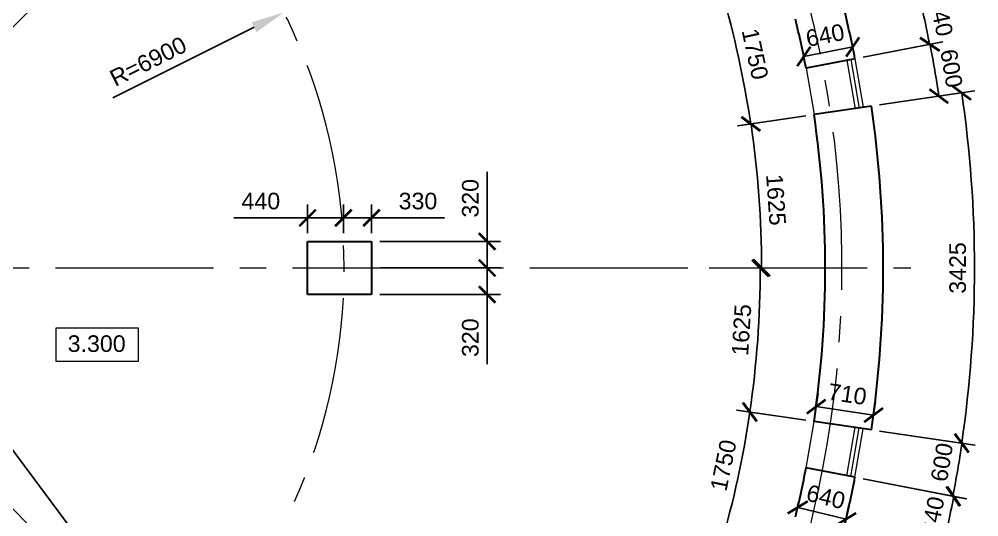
# Model space of a CAD drawing. Header units: millimetres. Extents: x -273 to 3634, y 3015 to 4572.
# Drawn here: x 3428.3 to 3543.9, y 3917.7 to 3977.7 of the extents above; entities that cross this region are included whole.
import ezdxf

# ---------------------------------------------------------------- set-up
doc = ezdxf.new("R2010")
doc.units = ezdxf.units.MM
doc.linetypes.add('CENTER2', pattern=[28.575, 19.05, -3.175, 3.175, -3.175])
doc.layers.add('@', color=250, linetype='Continuous', lineweight=60)
doc.styles.get("Standard").update_dxf_attribs({"font": 'arial.ttf', "height": 2})
doc.dimstyles.new('ISO-25', dxfattribs={"dimtxt": 2, "dimasz": 2, "dimexe": 1.6, "dimexo": 1, "dimgap": 1, "dimtad": 1, "dimdsep": 46, "dimtxsty": 'Standard', "dimblk": 'ARCHTICK', "dimcen": 2, "dimadec": 0, "dimazin": 0, "dimtfac": 1, "dimtmove": 0, "dimatfit": 3, "dimfxl": 1, "dimarcsym": 0})

# ---------------------------------------------------------------- blocks, each defined once
blk = doc.blocks.new('*D767')
at = {"layer": '@', "color": 0, "lineweight": -2, "transparency": 16777216}
blk.add_line((3399.43, 3947.68), (3416.87, 3947.68), dxfattribs=at)
blk.add_arc((3398.43, 3947.68), 16.84, 325.2223, 349.7777, dxfattribs=at)
at = {"layer": '@', "color": 0, "lineweight": 15, "transparency": 16777216}
for points in [[(3414.5, 3944.73), (3415.5, 3944.64), (3415.27, 3947.68)], [(3412.64, 3937.75), (3411.87, 3938.39), (3410.33, 3935.77)]]:
    blk.add_solid(points, dxfattribs=at)
at = {"layer": 'Defpoints', "color": 0, "lineweight": 15, "transparency": 16777216}
for p in [(2927.44, 3947.68), (3374.41, 3947.68), (3398.43, 3947.68), (3413.01, 3939.26), (3497.76, 3848.35)]:
    blk.add_point(p, dxfattribs=at)
at = {"layer": '@', "color": 0, "lineweight": 15, "transparency": 16777216, "insert": (3412.44, 3942.86), "char_height": 2, "attachment_point": 5, "rotation": 71.0262}
blk.add_mtext('45°', dxfattribs=at)
blk = doc.blocks.new('_ArchTick')
at = {"color": 0, "linetype": 'ByBlock', "lineweight": 15, "const_width": 0.15}
blk.add_lwpolyline([(-0.5, -0.5), (0.5, 0.5)], dxfattribs=at)
blk = doc.blocks.new('*D874')
at = {"layer": '@', "color": 0, "lineweight": -2, "transparency": 16777216}
for p, q in [((3311.01, 4081.1), (3305.72, 4088.15)), ((3309.41, 4079.9), (3312.29, 4082.06)), ((3503.87, 3823.69), (3311.01, 4081.1)), ((3502.28, 3822.5), (3505.15, 3824.65))]:
    blk.add_line(p, q, dxfattribs=at)
at = {"layer": 'Defpoints', "color": 0, "lineweight": 15, "transparency": 16777216}
for p in [(3308.61, 4079.3), (3503.87, 3823.69), (3501.48, 3821.9)]:
    blk.add_point(p, dxfattribs=at)
at = {"layer": '@', "color": 0, "lineweight": -2, "transparency": 16777216, "xscale": 2, "yscale": 2, "zscale": 2}
for p, rotation in [((3311.01, 4081.1), 126.8437671405722), ((3503.87, 3823.69), 306.8437671405722)]:
    blk.add_blockref('_ArchTick', p, dxfattribs=dict(at, rotation=rotation))
at = {"layer": '@', "color": 0, "lineweight": 15, "transparency": 16777216, "insert": (3309.26, 4086.79), "char_height": 2, "attachment_point": 5, "rotation": 306.8438}
blk.add_mtext('380', dxfattribs=at)
blk = doc.blocks.new('*D877')
at = {"layer": '@', "color": 0, "lineweight": -2, "transparency": 16777216}
blk.add_arc((3398.43, 3947.68), 19.98, 278.6121, 306.3879, dxfattribs=at)
at = {"layer": '@', "color": 0, "lineweight": 15, "transparency": 16777216}
for points in [[(3409.95, 3931.97), (3410.61, 3931.21), (3412.56, 3933.55)], [(3401.46, 3927.43), (3401.38, 3928.42), (3398.43, 3927.7)]]:
    blk.add_solid(points, dxfattribs=at)
at = {"layer": 'Defpoints', "color": 0, "lineweight": 15, "transparency": 16777216}
for p in [(3398.43, 4081.72), (3398.43, 3947.68), (3403.6, 3928.38), (3497.76, 3848.35), (3398.43, 3807.2)]:
    blk.add_point(p, dxfattribs=at)
at = {"layer": '@', "color": 0, "lineweight": 15, "transparency": 16777216, "insert": (3405.89, 3931.34), "char_height": 2, "attachment_point": 5, "rotation": 24.5413}
blk.add_mtext('45°', dxfattribs=at)
blk = doc.blocks.new('*D878')
at = {"layer": '@', "color": 0, "lineweight": -2, "transparency": 16777216}
blk.add_line((3523.08, 3929.32), (3514.74, 3930.55), dxfattribs=at)
blk.add_arc((3398.43, 3947.68), 119.17, 351.6224, 360, dxfattribs=at)
at = {"layer": 'Defpoints', "color": 0, "lineweight": 15, "transparency": 16777216}
for p in [(3511.43, 3947.68), (3535.74, 3947.68), (3517.03, 3936.08), (3524.07, 3929.17), (3530.99, 3928.15)]:
    blk.add_point(p, dxfattribs=at)
at = {"layer": '@', "color": 0, "lineweight": -2, "transparency": 16777216, "xscale": 2, "yscale": 2, "zscale": 2}
for p, rotation in [((3517.6, 3947.68), 89.99999999999888), ((3516.32, 3930.31), 261.6223903962742)]:
    blk.add_blockref('_ArchTick', p, dxfattribs=dict(at, rotation=rotation))
at = {"layer": '@', "color": 0, "lineweight": 15, "transparency": 16777216, "insert": (3515.34, 3940.22), "char_height": 2, "attachment_point": 5, "rotation": 86.3488}
blk.add_mtext('1625', dxfattribs=at)
blk = doc.blocks.new('*D879')
at = {"layer": '@', "color": 0, "lineweight": -2, "transparency": 16777216}
for p, q in [((3531.98, 3967.34), (3543.46, 3969.03)), ((3531.98, 3928.01), (3543.46, 3926.32))]:
    blk.add_line(p, q, dxfattribs=at)
blk.add_arc((3398.43, 3947.68), 144.99, 351.6224, 8.3776, dxfattribs=at)
at = {"layer": 'Defpoints', "color": 0, "lineweight": 15, "transparency": 16777216}
for p in [(3530.99, 3967.2), (3524.07, 3966.18), (3543.25, 3940.61), (3524.07, 3929.17), (3530.99, 3928.15)]:
    blk.add_point(p, dxfattribs=at)
at = {"layer": '@', "color": 0, "lineweight": -2, "transparency": 16777216, "xscale": 2, "yscale": 2, "zscale": 2}
for p, rotation in [((3541.87, 3968.8), 98.37760960372682), ((3541.87, 3926.55), 261.6223903962695)]:
    blk.add_blockref('_ArchTick', p, dxfattribs=dict(at, rotation=rotation))
at = {"layer": '@', "color": 0, "lineweight": 15, "transparency": 16777216, "insert": (3541.4, 3947.68), "char_height": 2, "attachment_point": 5, "rotation": 90}
blk.add_mtext('3425', dxfattribs=at)
blk = doc.blocks.new('*D880')
at = {"layer": '@', "color": 0, "lineweight": -2, "transparency": 16777216}
for p, q in [((3524.22, 3930.16), (3524.57, 3932.54)), ((3531.25, 3929.94), (3524.34, 3930.96)), ((3531.13, 3929.14), (3531.48, 3931.53))]:
    blk.add_line(p, q, dxfattribs=at)
at = {"layer": 'Defpoints', "color": 0, "lineweight": 15, "transparency": 16777216}
for p in [(3524.34, 3930.96), (3524.07, 3929.17), (3530.99, 3928.15)]:
    blk.add_point(p, dxfattribs=at)
at = {"layer": '@', "color": 0, "lineweight": -2, "transparency": 16777216, "xscale": 2, "yscale": 2, "zscale": 2}
for p, rotation in [((3524.34, 3930.96), 171.6223903962621), ((3531.25, 3929.94), 351.6223903962621)]:
    blk.add_blockref('_ArchTick', p, dxfattribs=dict(at, rotation=rotation))
at = {"layer": '@', "color": 0, "lineweight": 15, "transparency": 16777216, "insert": (3528.09, 3932.45), "char_height": 2, "attachment_point": 5, "rotation": 351.6224}
blk.add_mtext('710', dxfattribs=at)
blk = doc.blocks.new('*D719')
at = {"layer": '@', "color": 0, "lineweight": -2, "transparency": 16777216}
blk.add_line((3496.69, 3868.8), (3486.32, 3877.12), dxfattribs=at)
blk.add_arc((3398.43, 3947.68), 114.31, 315, 321.2448, dxfattribs=at)
at = {"layer": 'Defpoints', "color": 0, "lineweight": 15, "transparency": 16777216}
for p in [(3398.43, 3947.68), (3482.14, 3869.84), (3497.47, 3868.17), (3502.15, 3864.42), (3514.95, 3831.15)]:
    blk.add_point(p, dxfattribs=at)
at = {"layer": '@', "color": 0, "lineweight": -2, "transparency": 16777216, "xscale": 2, "yscale": 2, "zscale": 2}
for p, rotation in [((3487.57, 3876.12), 51.24475999004351), ((3479.26, 3866.85), 225)]:
    blk.add_blockref('_ArchTick', p, dxfattribs=dict(at, rotation=rotation))
at = {"layer": '@', "color": 0, "lineweight": 15, "transparency": 16777216, "insert": (3482.5, 3873.24), "char_height": 2, "attachment_point": 5, "rotation": 48.4805}
blk.add_mtext('1625', dxfattribs=at)
blk = doc.blocks.new('*D720')
at = {"layer": '@', "color": 0, "lineweight": -2, "transparency": 16777216}
blk.add_line((3477.3, 3849.42), (3468.98, 3859.79), dxfattribs=at)
blk.add_arc((3398.43, 3947.68), 114.3, 308.7552, 315, dxfattribs=at)
at = {"layer": 'Defpoints', "color": 0, "lineweight": 15, "transparency": 16777216}
for p in [(3398.43, 3947.68), (3473.17, 3861.2), (3477.93, 3848.64), (3481.69, 3843.96), (3514.95, 3831.15)]:
    blk.add_point(p, dxfattribs=at)
at = {"layer": '@', "color": 0, "lineweight": -2, "transparency": 16777216, "xscale": 2, "yscale": 2, "zscale": 2}
for p, rotation in [((3479.25, 3866.85), 44.99999999999984), ((3469.98, 3858.54), 218.7552400099492)]:
    blk.add_blockref('_ArchTick', p, dxfattribs=dict(at, rotation=rotation))
at = {"layer": '@', "color": 0, "lineweight": 15, "transparency": 16777216, "insert": (3473.9, 3864.54), "char_height": 2, "attachment_point": 5, "rotation": 42.2319}
blk.add_mtext('1625', dxfattribs=at)
blk = doc.blocks.new('*D721')
at = {"layer": '@', "color": 0, "lineweight": -2, "transparency": 16777216}
blk.add_line((3433.53, 3826.66), (3429.85, 3839.34), dxfattribs=at)
blk.add_arc((3398.43, 3947.68), 114.4, 278.247, 286.1767, dxfattribs=at)
at = {"layer": 'Defpoints', "color": 0, "lineweight": 15, "transparency": 16777216}
for p in [(3398.43, 3947.68), (3420.04, 3835.34), (3433.81, 3825.7), (3435.49, 3819.92), (3419.72, 3800.81)]:
    blk.add_point(p, dxfattribs=at)
at = {"layer": '@', "color": 0, "lineweight": -2, "transparency": 16777216, "xscale": 2, "yscale": 2, "zscale": 2}
for p, rotation in [((3430.3, 3837.81), 16.17674262462081), ((3414.84, 3834.46), 188.2469675792391)]:
    blk.add_blockref('_ArchTick', p, dxfattribs=dict(at, rotation=rotation))
at = {"layer": '@', "color": 0, "lineweight": 15, "transparency": 16777216, "insert": (3422.76, 3837.97), "char_height": 2, "attachment_point": 5, "rotation": 12.5058}
blk.add_mtext('1750', dxfattribs=at)
blk = doc.blocks.new('*D895')
at = {"layer": '@', "color": 0, "lineweight": -2, "transparency": 16777216}
for p, q in [((3523.08, 3929.32), (3514.76, 3930.54)), ((3519.41, 3912.45), (3511.33, 3914.81))]:
    blk.add_line(p, q, dxfattribs=at)
blk.add_arc((3398.43, 3947.68), 119.19, 343.7675, 351.6224, dxfattribs=at)
at = {"layer": 'Defpoints', "color": 0, "lineweight": 15, "transparency": 16777216}
for p in [(3524.07, 3929.17), (3530.99, 3928.15), (3514.27, 3919.62), (3520.37, 3912.17), (3527.08, 3910.22)]:
    blk.add_point(p, dxfattribs=at)
at = {"layer": '@', "color": 0, "lineweight": -2, "transparency": 16777216, "xscale": 2, "yscale": 2, "zscale": 2}
for p, rotation in [((3516.35, 3930.31), 81.62239039626766), ((3512.87, 3914.36), 253.7674567719899)]:
    blk.add_blockref('_ArchTick', p, dxfattribs=dict(at, rotation=rotation))
at = {"layer": '@', "color": 0, "lineweight": 15, "transparency": 16777216, "insert": (3513.16, 3923.88), "char_height": 2, "attachment_point": 5, "rotation": 78.2843}
blk.add_mtext('1750', dxfattribs=at)
blk = doc.blocks.new('*D896')
at = {"layer": '@', "color": 0, "lineweight": -2, "transparency": 16777216}
for p, q in [((3531.98, 3928.01), (3543.49, 3926.31)), ((3529.99, 3922.25), (3542.39, 3919.85))]:
    blk.add_line(p, q, dxfattribs=at)
blk.add_arc((3398.43, 3947.68), 145.02, 349.061, 351.6224, dxfattribs=at)
at = {"layer": 'Defpoints', "color": 0, "lineweight": 15, "transparency": 16777216}
for p in [(3524.07, 3929.17), (3530.99, 3928.15), (3523.12, 3923.58), (3529.01, 3922.44), (3541.21, 3922.28)]:
    blk.add_point(p, dxfattribs=at)
at = {"layer": '@', "color": 0, "lineweight": -2, "transparency": 16777216, "xscale": 2, "yscale": 2, "zscale": 2}
for p, rotation in [((3541.9, 3926.55), 81.62239039626887), ((3540.82, 3920.16), 259.0609832291293)]:
    blk.add_blockref('_ArchTick', p, dxfattribs=dict(at, rotation=rotation))
at = {"layer": '@', "color": 0, "lineweight": 15, "transparency": 16777216, "insert": (3539.5, 3924.25), "char_height": 2, "attachment_point": 5, "rotation": 80.572}
blk.add_mtext('600', dxfattribs=at)
blk = doc.blocks.new('*D897')
at = {"layer": '@', "color": 0, "lineweight": -2, "transparency": 16777216}
for p, q in [((3529.99, 3922.25), (3542.49, 3919.83)), ((3528.63, 3916.01), (3541, 3913.01))]:
    blk.add_line(p, q, dxfattribs=at)
blk.add_arc((3398.43, 3947.68), 145.13, 346.3332, 349.061, dxfattribs=at)
at = {"layer": 'Defpoints', "color": 0, "lineweight": 15, "transparency": 16777216}
for p in [(3523.12, 3923.58), (3529.01, 3922.44), (3521.83, 3917.67), (3527.66, 3916.25), (3539.97, 3915.63)]:
    blk.add_point(p, dxfattribs=at)
at = {"layer": '@', "color": 0, "lineweight": -2, "transparency": 16777216, "xscale": 2, "yscale": 2, "zscale": 2}
for p, rotation in [((3540.92, 3920.14), 79.0609832291227), ((3539.45, 3913.39), 256.3331624998882)]:
    blk.add_blockref('_ArchTick', p, dxfattribs=dict(at, rotation=rotation))
at = {"layer": '@', "color": 0, "lineweight": 15, "transparency": 16777216, "insert": (3538.38, 3917.79), "char_height": 2, "attachment_point": 5, "rotation": 77.9456}
blk.add_mtext('640', dxfattribs=at)
blk = doc.blocks.new('*D899')
at = {"layer": '@', "color": 0, "lineweight": -2, "transparency": 16777216}
for p, q in [((3522.07, 3918.64), (3522.49, 3920.36)), ((3527.94, 3917.39), (3522.11, 3918.81)), ((3527.9, 3917.22), (3528.32, 3918.95))]:
    blk.add_line(p, q, dxfattribs=at)
at = {"layer": 'Defpoints', "color": 0, "lineweight": 15, "transparency": 16777216}
for p in [(3522.11, 3918.81), (3521.83, 3917.67), (3527.66, 3916.25)]:
    blk.add_point(p, dxfattribs=at)
at = {"layer": '@', "color": 0, "lineweight": -2, "transparency": 16777216, "xscale": 2, "yscale": 2, "zscale": 2}
for p, rotation in [((3522.11, 3918.81), 166.3331624998531), ((3527.94, 3917.39), 346.3331624998532)]:
    blk.add_blockref('_ArchTick', p, dxfattribs=dict(at, rotation=rotation))
at = {"layer": '@', "color": 0, "lineweight": 15, "transparency": 16777216, "insert": (3525.5, 3920.07), "char_height": 2, "attachment_point": 5, "rotation": 346.3332}
blk.add_mtext('640', dxfattribs=at)
blk = doc.blocks.new('*D757')
at = {"layer": '@', "color": 0, "lineweight": -2, "transparency": 16777216}
blk.add_line((3496.69, 4026.55), (3490.21, 4021.36), dxfattribs=at)
blk.add_arc((3398.43, 3947.68), 119.3, 38.7552, 45, dxfattribs=at)
at = {"layer": 'Defpoints', "color": 0, "lineweight": 15, "transparency": 16777216}
for p in [(3514.29, 4063.53), (3502.15, 4030.93), (3485.79, 4028.91), (3497.47, 4027.18), (3398.43, 3947.68)]:
    blk.add_point(p, dxfattribs=at)
at = {"layer": '@', "color": 0, "lineweight": -2, "transparency": 16777216, "xscale": 2, "yscale": 2, "zscale": 2}
for p, rotation in [((3482.79, 4032.03), 135), ((3491.46, 4022.36), 308.7552400099496)]:
    blk.add_blockref('_ArchTick', p, dxfattribs=dict(at, rotation=rotation))
at = {"layer": '@', "color": 0, "lineweight": 15, "transparency": 16777216, "insert": (3488.93, 4028.47), "char_height": 2, "attachment_point": 5, "rotation": 311.7581}
blk.add_mtext('1625', dxfattribs=at)
blk = doc.blocks.new('*D758')
at = {"layer": '@', "color": 0, "lineweight": -2, "transparency": 16777216}
blk.add_line((3477.3, 4045.93), (3472.11, 4039.46), dxfattribs=at)
blk.add_arc((3398.43, 3947.68), 119.3, 45, 51.2448, dxfattribs=at)
at = {"layer": 'Defpoints', "color": 0, "lineweight": 15, "transparency": 16777216}
for p in [(3514.29, 4063.53), (3481.69, 4051.39), (3477.93, 4046.71), (3476.44, 4037.94), (3398.43, 3947.68)]:
    blk.add_point(p, dxfattribs=at)
at = {"layer": '@', "color": 0, "lineweight": -2, "transparency": 16777216, "xscale": 2, "yscale": 2, "zscale": 2}
for p, rotation in [((3473.11, 4040.71), 141.2447599900453), ((3482.79, 4032.04), 315)]:
    blk.add_blockref('_ArchTick', p, dxfattribs=dict(at, rotation=rotation))
at = {"layer": '@', "color": 0, "lineweight": 15, "transparency": 16777216, "insert": (3479.69, 4037.76), "char_height": 2, "attachment_point": 5, "rotation": 317.9486}
blk.add_mtext('1625', dxfattribs=at)
blk = doc.blocks.new('*D759')
at = {"layer": '@', "color": 0, "lineweight": -2, "transparency": 16777216}
blk.add_line((3437.9, 4019.19), (3458.83, 4057.12), dxfattribs=at)
at = {"layer": '@', "color": 0, "lineweight": 15, "transparency": 16777216}
blk.add_solid([(3458.24, 4057.44), (3459.41, 4056.79), (3460.76, 4060.62)], dxfattribs=at)
at = {"layer": 'Defpoints', "color": 0, "lineweight": 15, "transparency": 16777216}
for p in [(3460.76, 4060.62), (3398.43, 3947.68)]:
    blk.add_point(p, dxfattribs=at)
at = {"layer": '@', "color": 0, "lineweight": 15, "transparency": 16777216, "insert": (3439.28, 4025.88), "char_height": 2, "attachment_point": 5, "rotation": 61.1057}
blk.add_mtext('R=12900', dxfattribs=at)
blk = doc.blocks.new('*D765')
at = {"layer": '@', "color": 0, "lineweight": -2, "transparency": 16777216}
blk.add_line((3439.56, 3968.21), (3456.58, 3976.71), dxfattribs=at)
at = {"layer": '@', "color": 0, "lineweight": 15, "transparency": 16777216}
blk.add_solid([(3456.28, 3977.31), (3456.88, 3976.12), (3460.16, 3978.5)], dxfattribs=at)
at = {"layer": 'Defpoints', "color": 0, "lineweight": 15, "transparency": 16777216}
for p in [(3460.16, 3978.5), (3398.43, 3947.68)]:
    blk.add_point(p, dxfattribs=at)
at = {"layer": '@', "color": 0, "lineweight": 15, "transparency": 16777216, "insert": (3443.81, 3972.59), "char_height": 2, "attachment_point": 5, "rotation": 26.5343}
blk.add_mtext('R=6900', dxfattribs=at)
blk = doc.blocks.new('*D675')
at = {"layer": '@', "color": 0, "lineweight": -2, "transparency": 16777216}
for p, q in [((3463.03, 3951.88), (3463.03, 3955.32)), ((3467.35, 3951.88), (3467.35, 3955.32)), ((3463.03, 3953.72), (3454.14, 3953.72)), ((3467.35, 3953.72), (3463.03, 3953.72))]:
    blk.add_line(p, q, dxfattribs=at)
at = {"layer": 'Defpoints', "color": 0, "lineweight": 15, "transparency": 16777216}
for p in [(3463.03, 3953.72), (3463.03, 3950.88), (3467.35, 3950.88)]:
    blk.add_point(p, dxfattribs=at)
at = {"layer": '@', "color": 0, "lineweight": -2, "transparency": 16777216, "xscale": 2, "yscale": 2, "zscale": 2, "rotation": 180}
blk.add_blockref('_ArchTick', (3463.03, 3953.72), dxfattribs=at)
at = {"layer": '@', "color": 0, "lineweight": -2, "transparency": 16777216, "xscale": 2, "yscale": 2, "zscale": 2}
blk.add_blockref('_ArchTick', (3467.35, 3953.72), dxfattribs=at)
at = {"layer": '@', "color": 0, "lineweight": 15, "transparency": 16777216, "insert": (3457.39, 3955.74), "char_height": 2, "attachment_point": 5}
blk.add_mtext('440', dxfattribs=at)
blk = doc.blocks.new('*D676')
at = {"layer": '@', "color": 0, "lineweight": -2, "transparency": 16777216}
for p, q in [((3471.73, 3947.68), (3486.27, 3947.68)), ((3484.67, 3947.68), (3484.67, 3944.48)), ((3471.73, 3944.48), (3486.27, 3944.48)), ((3484.67, 3944.48), (3484.67, 3936.07))]:
    blk.add_line(p, q, dxfattribs=at)
at = {"layer": 'Defpoints', "color": 0, "lineweight": 15, "transparency": 16777216}
for p in [(3470.73, 3947.68), (3470.73, 3944.48), (3484.67, 3944.48)]:
    blk.add_point(p, dxfattribs=at)
at = {"layer": '@', "color": 0, "lineweight": -2, "transparency": 16777216, "xscale": 2, "yscale": 2, "zscale": 2}
for p, rotation in [((3484.67, 3947.68), 90), ((3484.67, 3944.48), 270)]:
    blk.add_blockref('_ArchTick', p, dxfattribs=dict(at, rotation=rotation))
at = {"layer": '@', "color": 0, "lineweight": 15, "transparency": 16777216, "insert": (3482.65, 3939.27), "char_height": 2, "attachment_point": 5, "rotation": 90}
blk.add_mtext('320', dxfattribs=at)
blk = doc.blocks.new('*D677')
at = {"layer": '@', "color": 0, "lineweight": -2, "transparency": 16777216}
for p, q in [((3484.67, 3950.88), (3484.67, 3959.29)), ((3471.73, 3950.88), (3486.27, 3950.88)), ((3484.67, 3947.68), (3484.67, 3950.88)), ((3471.73, 3947.68), (3486.27, 3947.68))]:
    blk.add_line(p, q, dxfattribs=at)
at = {"layer": 'Defpoints', "color": 0, "lineweight": 15, "transparency": 16777216}
for p in [(3470.73, 3950.88), (3484.67, 3950.88), (3470.73, 3947.68)]:
    blk.add_point(p, dxfattribs=at)
at = {"layer": '@', "color": 0, "lineweight": -2, "transparency": 16777216, "xscale": 2, "yscale": 2, "zscale": 2}
for p, rotation in [((3484.67, 3950.88), 90), ((3484.67, 3947.68), 270)]:
    blk.add_blockref('_ArchTick', p, dxfattribs=dict(at, rotation=rotation))
at = {"layer": '@', "color": 0, "lineweight": 15, "transparency": 16777216, "insert": (3482.65, 3956.08), "char_height": 2, "attachment_point": 5, "rotation": 90}
blk.add_mtext('320', dxfattribs=at)
blk = doc.blocks.new('*D678')
at = {"layer": '@', "color": 0, "lineweight": -2, "transparency": 16777216}
for p, q in [((3467.35, 3954.72), (3467.35, 3955.32)), ((3470.73, 3951.88), (3470.73, 3955.32)), ((3467.35, 3953.72), (3470.73, 3953.72)), ((3470.73, 3953.72), (3479.53, 3953.72))]:
    blk.add_line(p, q, dxfattribs=at)
at = {"layer": 'Defpoints', "color": 0, "lineweight": 15, "transparency": 16777216}
for p in [(3467.35, 3953.72), (3467.35, 3953.72), (3470.73, 3950.88)]:
    blk.add_point(p, dxfattribs=at)
at = {"layer": '@', "color": 0, "lineweight": -2, "transparency": 16777216, "xscale": 2, "yscale": 2, "zscale": 2, "rotation": 180}
blk.add_blockref('_ArchTick', (3467.35, 3953.72), dxfattribs=at)
at = {"layer": '@', "color": 0, "lineweight": -2, "transparency": 16777216, "xscale": 2, "yscale": 2, "zscale": 2}
blk.add_blockref('_ArchTick', (3470.73, 3953.72), dxfattribs=at)
at = {"layer": '@', "color": 0, "lineweight": 15, "transparency": 16777216, "insert": (3476.33, 3955.74), "char_height": 2, "attachment_point": 5}
blk.add_mtext('330', dxfattribs=at)
blk = doc.blocks.new('*D814')
at = {"layer": '@', "color": 0, "lineweight": -2, "transparency": 16777216}
for p, q in [((3528.63, 3979.34), (3538.12, 3981.64)), ((3529.99, 3973.1), (3539.58, 3974.96))]:
    blk.add_line(p, q, dxfattribs=at)
blk.add_arc((3398.43, 3947.68), 142.16, 10.939, 13.6668, dxfattribs=at)
at = {"layer": 'Defpoints', "color": 0, "lineweight": 15, "transparency": 16777216}
for p in [(3527.66, 3979.1), (3537.08, 3979.07), (3521.83, 3977.68), (3529.01, 3972.91), (3523.12, 3971.78)]:
    blk.add_point(p, dxfattribs=at)
at = {"layer": '@', "color": 0, "lineweight": -2, "transparency": 16777216, "xscale": 2, "yscale": 2, "zscale": 2}
for p, rotation in [((3536.56, 3981.26), 103.6668375001124), ((3538.01, 3974.65), 280.9390167708801)]:
    blk.add_blockref('_ArchTick', p, dxfattribs=dict(at, rotation=rotation))
at = {"layer": '@', "color": 0, "lineweight": 15, "transparency": 16777216, "insert": (3539.4, 3977.94), "char_height": 2, "attachment_point": 5, "rotation": 282.1186}
blk.add_mtext('640', dxfattribs=at)
blk = doc.blocks.new('*D815')
at = {"layer": '@', "color": 0, "lineweight": -2, "transparency": 16777216}
for p, q in [((3519.41, 3982.9), (3511.42, 3980.57)), ((3523.08, 3966.03), (3514.86, 3964.82))]:
    blk.add_line(p, q, dxfattribs=at)
blk.add_arc((3398.43, 3947.68), 119.28, 8.3776, 16.2325, dxfattribs=at)
at = {"layer": 'Defpoints', "color": 0, "lineweight": 15, "transparency": 16777216}
for p in [(3527.08, 3985.13), (3520.37, 3983.18), (3514.36, 3975.75), (3530.99, 3967.2), (3524.07, 3966.18)]:
    blk.add_point(p, dxfattribs=at)
at = {"layer": '@', "color": 0, "lineweight": -2, "transparency": 16777216, "xscale": 2, "yscale": 2, "zscale": 2}
for p, rotation in [((3512.96, 3981.02), 106.2325432280145), ((3516.44, 3965.05), 278.3776096037254)]:
    blk.add_blockref('_ArchTick', p, dxfattribs=dict(at, rotation=rotation))
at = {"layer": '@', "color": 0, "lineweight": 15, "transparency": 16777216, "insert": (3516.96, 3973.48), "char_height": 2, "attachment_point": 5, "rotation": 282.2827}
blk.add_mtext('1750', dxfattribs=at)
blk = doc.blocks.new('*D816')
at = {"layer": '@', "color": 0, "lineweight": -2, "transparency": 16777216}
for p, q in [((3528.82, 3973.9), (3528.44, 3975.9)), ((3522.93, 3972.76), (3522.54, 3974.76)), ((3522.85, 3973.19), (3528.74, 3974.33))]:
    blk.add_line(p, q, dxfattribs=at)
at = {"layer": 'Defpoints', "color": 0, "lineweight": 15, "transparency": 16777216}
for p in [(3528.74, 3974.33), (3529.01, 3972.91), (3523.12, 3971.78)]:
    blk.add_point(p, dxfattribs=at)
at = {"layer": '@', "color": 0, "lineweight": -2, "transparency": 16777216, "xscale": 2, "yscale": 2, "zscale": 2}
for p, rotation in [((3528.74, 3974.33), 10.93901677088084), ((3522.85, 3973.19), 190.9390167708809)]:
    blk.add_blockref('_ArchTick', p, dxfattribs=dict(at, rotation=rotation))
at = {"layer": '@', "color": 0, "lineweight": 15, "transparency": 16777216, "insert": (3525.41, 3975.74), "char_height": 2, "attachment_point": 5, "rotation": 10.939}
blk.add_mtext('640', dxfattribs=at)
blk = doc.blocks.new('*D817')
at = {"layer": '@', "color": 0, "lineweight": -2, "transparency": 16777216}
blk.add_line((3523.08, 3966.03), (3514.9, 3964.83), dxfattribs=at)
blk.add_arc((3398.43, 3947.68), 119.32, 360, 8.3776, dxfattribs=at)
at = {"layer": 'Defpoints', "color": 0, "lineweight": 15, "transparency": 16777216}
for p in [(3530.99, 3967.2), (3524.07, 3966.18), (3517.19, 3959.29), (3511.43, 3947.68), (3535.74, 3947.68)]:
    blk.add_point(p, dxfattribs=at)
at = {"layer": '@', "color": 0, "lineweight": -2, "transparency": 16777216, "xscale": 2, "yscale": 2, "zscale": 2}
for p, rotation in [((3516.48, 3965.06), 98.37760960372874), ((3517.75, 3947.68), 269.9999999999996)]:
    blk.add_blockref('_ArchTick', p, dxfattribs=dict(at, rotation=rotation))
at = {"layer": '@', "color": 0, "lineweight": 15, "transparency": 16777216, "insert": (3519.49, 3955.91), "char_height": 2, "attachment_point": 5, "rotation": 273.8929}
blk.add_mtext('1625', dxfattribs=at)
blk = doc.blocks.new('*D818')
at = {"layer": '@', "color": 0, "lineweight": -2, "transparency": 16777216}
for p, q in [((3529.99, 3973.1), (3539.62, 3974.97)), ((3531.98, 3967.34), (3540.7, 3968.63))]:
    blk.add_line(p, q, dxfattribs=at)
blk.add_arc((3398.43, 3947.68), 142.21, 8.3776, 10.939, dxfattribs=at)
at = {"layer": 'Defpoints', "color": 0, "lineweight": 15, "transparency": 16777216}
for p in [(3529.01, 3972.91), (3538.44, 3972.58), (3523.12, 3971.78), (3530.99, 3967.2), (3524.07, 3966.18)]:
    blk.add_point(p, dxfattribs=at)
at = {"layer": '@', "color": 0, "lineweight": -2, "transparency": 16777216, "xscale": 2, "yscale": 2, "zscale": 2}
for p, rotation in [((3538.05, 3974.66), 100.9390167708769), ((3539.12, 3968.4), 278.3776096037273)]:
    blk.add_blockref('_ArchTick', p, dxfattribs=dict(at, rotation=rotation))
at = {"layer": '@', "color": 0, "lineweight": 15, "transparency": 16777216, "insert": (3540.64, 3971.75), "char_height": 2, "attachment_point": 5, "rotation": 279.6086}
blk.add_mtext('600', dxfattribs=at)

msp = doc.modelspace()

# ---------------------------------------------------------------- linework, layer by layer
at = {"layer": '@', "color": 0, "linetype": 'CENTER2', "lineweight": 15}
for p, q in [((3398.429, 3947.676), (3497.757, 4047.004)), ((3375.497, 3947.676), (3511.585, 3947.676)), ((3398.429, 3947.676), (3497.757, 3848.348)), ((3511.429, 3947.676), (3535.741, 3947.676))]:
    msp.add_line(p, q, dxfattribs=at)
at = {"layer": '@', "color": 0, "lineweight": 30}
for p, q in [((3529.012, 3972.915), (3523.121, 3971.776)), ((3530.987, 3967.198), (3524.074, 3966.179)), ((3463.029, 3944.476), (3463.029, 3950.876)), ((3463.029, 3950.876), (3470.729, 3950.876)), ((3470.729, 3950.876), (3470.729, 3944.476)), ((3470.729, 3944.476), (3463.029, 3944.476)), ((3530.987, 3928.154), (3524.074, 3929.172)), ((3529.012, 3922.437), (3523.121, 3923.576))]:
    msp.add_line(p, q, dxfattribs=at)
at = {"layer": '@', "color": 0, "lineweight": 15}
for p, q in [((3528.026, 3972.747), (3529.024, 3966.886)), ((3528.519, 3972.831), (3529.517, 3966.97)), ((3529.012, 3972.915), (3530.01, 3967.054)), ((3523.121, 3971.776), (3524.074, 3966.179)), ((3442.66, 3940.43), (3432.66, 3940.43)), ((3432.66, 3940.43), (3432.66, 3936.43)), ((3442.66, 3936.43), (3442.66, 3940.43)), ((3432.66, 3936.43), (3442.66, 3936.43)), ((3523.121, 3923.576), (3524.074, 3929.172)), ((3528.026, 3922.605), (3529.024, 3928.466)), ((3528.519, 3922.521), (3529.517, 3928.382)), ((3529.012, 3922.437), (3530.01, 3928.298))]:
    msp.add_line(p, q, dxfattribs=at)
at = {"layer": '@', "color": 0, "linetype": 'CENTER2', "lineweight": 15}
for radius, end in [(129, 147.66397), (69, 90)]:
    msp.add_arc((3398.429, 3947.676), radius, 270, end, dxfattribs=at)
at = {"layer": '@', "color": 0, "lineweight": 30}
for radius, start, end in [(133, 10.93902, 13.66684), (127, 10.93902, 13.66684), (133.988, 0, 8.37761), (127, 0, 8.37761), (127, 351.62239, 0), (133.988, 351.62239, 0), (127, 346.33316, 349.06098), (133, 346.33316, 349.06098)]:
    msp.add_arc((3398.429, 3947.676), radius, start, end, dxfattribs=at)

# ---------------------------------------------------------------- texts
at = {"layer": '@', "color": 0, "lineweight": 15}
msp.add_text('3.300', height=2, dxfattribs=at).set_placement((3434.104, 3937.557))

# ---------------------------------------------------------------- dimensions: what is measured, and where the dimension line sits
for base, p1, p2, angle, text, picture, middle, dimtype in [((3503.874, 3823.695), (3308.607, 4079.299), (3501.475, 3821.897), 306.84377, '380', '*D874', (3307.645, 4085.582), 161), ((3528.739, 3974.328), (3523.121, 3971.776), (3529.012, 3972.915), 10.93902, '640', '*D816', (3525.793, 3973.759), 161), ((3484.674, 3950.876), (3470.729, 3947.676), (3470.729, 3950.876), 90, '320', '*D677', (3484.674, 3956.081), 160), ((3484.674, 3944.476), (3470.729, 3947.676), (3470.729, 3944.476), 90, '320', '*D676', (3484.674, 3939.271), 160), ((3524.337, 3930.962), (3530.987, 3928.154), (3524.074, 3929.172), 171.62239, '710', '*D880', (3527.794, 3930.452), 161), ((3522.11, 3918.81), (3527.663, 3916.251), (3521.833, 3917.669), 166.33316, '640', '*D899', (3525.026, 3918.101), 161)]:
    dim = msp.add_linear_dim(base=base, p1=p1, p2=p2, angle=angle, text=text, dimstyle='ISO-25', dxfattribs=at)
    dim.commit()
    dim.dimension.update_dxf_attribs({"geometry": picture, "text_midpoint": middle, "dimtype": dimtype})
for base, line2, picture, middle in [((3403.599, 3928.379), ((3398.429, 4081.718), (3398.429, 3807.205)), '*D877', (3406.727, 3929.503)), ((3413.01, 3939.257), ((2927.438, 3947.676), (3374.415, 3947.676)), '*D767', (3414.351, 3942.202))]:
    dim = msp.add_angular_dim_2l(base=base, line1=((3398.429, 3947.676), (3497.757, 3848.348)), line2=line2, dimstyle='ISO-25', override={"dimasz": 3, "dimsah": 1}, dxfattribs=at)
    dim.commit()
    dim.dimension.update_dxf_attribs({"geometry": picture, "text_midpoint": middle, "dimtype": 162})
for base, line1, line2, text, picture, middle in [((3485.795, 4028.914), ((3398.429, 3947.676), (3514.287, 4063.534)), ((3502.146, 4030.933), (3497.467, 4027.177)), '1625', '*D757', (3487.422, 4027.128)), ((3476.441, 4037.937), ((3398.429, 3947.676), (3514.287, 4063.534)), ((3481.686, 4051.393), (3477.93, 4046.714)), '1625', '*D758', (3478.337, 4036.263)), ((3514.36, 3975.753), ((3530.987, 3967.198), (3524.074, 3966.179)), ((3527.076, 3985.131), (3520.366, 3983.177)), '1750', '*D815', (3514.981, 3973.052)), ((3537.079, 3979.068), ((3529.012, 3972.915), (3523.121, 3971.776)), ((3527.663, 3979.101), (3521.833, 3977.683)), '640', '*D814', (3537.42, 3977.52)), ((3538.44, 3972.579), ((3530.987, 3967.198), (3524.074, 3966.179)), ((3529.012, 3972.915), (3523.121, 3971.776)), '600', '*D818', (3538.643, 3971.413)), ((3543.25, 3940.612), ((3530.987, 3928.154), (3524.074, 3929.172)), ((3530.987, 3967.198), (3524.074, 3966.179)), '3425', '*D879', (3543.422, 3947.676)), ((3517.187, 3959.289), ((3511.429, 3947.676), (3535.741, 3947.676)), ((3530.987, 3967.198), (3524.074, 3966.179)), '1625', '*D817', (3517.478, 3955.777)), ((3517.03, 3936.078), ((3511.429, 3947.676), (3535.741, 3947.676)), ((3530.987, 3928.154), (3524.074, 3929.172)), '1625', '*D878', (3517.353, 3940.087)), ((3482.141, 3869.836), ((3398.429, 3947.676), (3514.952, 3831.153)), ((3502.146, 3864.419), (3497.467, 3868.175)), '1625', '*D719', (3484.016, 3871.903)), ((3473.173, 3861.197), ((3481.686, 3843.959), (3477.93, 3848.638)), ((3398.429, 3947.676), (3514.952, 3831.153)), '1625', '*D720', (3475.256, 3863.042)), ((3514.269, 3919.621), ((3530.987, 3928.154), (3524.074, 3929.172)), ((3527.076, 3910.221), (3520.366, 3912.175)), '1750', '*D895', (3515.135, 3923.474)), ((3541.211, 3922.281), ((3529.012, 3922.437), (3523.121, 3923.576)), ((3530.987, 3928.154), (3524.074, 3929.172)), '600', '*D896', (3541.493, 3923.92)), ((3539.974, 3915.628), ((3527.663, 3916.251), (3521.833, 3917.669)), ((3529.012, 3922.437), (3523.121, 3923.576)), '640', '*D897', (3540.357, 3917.367))]:
    dim = msp.add_angular_dim_2l(base=base, line1=line1, line2=line2, text=text, dimstyle='ISO-25', dxfattribs=at)
    dim.commit()
    dim.dimension.update_dxf_attribs({"geometry": picture, "text_midpoint": middle, "dimtype": 162})
for mpoint, text, picture, middle in [((3460.761, 4060.617), 'R=12900', '*D759', (3441.053, 4024.908)), ((3460.161, 3978.501), 'R=6900', '*D765', (3444.711, 3970.786))]:
    dim = msp.add_radius_dim(center=(3398.429, 3947.676), mpoint=mpoint, text=text, dimstyle='ISO-25', override={"dimasz": 4, "dimsah": 1}, dxfattribs=at)
    dim.commit()
    dim.dimension.update_dxf_attribs({"geometry": picture, "text_midpoint": middle, "dimtype": 164})
for base, p1, p2, text, picture, middle in [((3463.029, 3953.716), (3467.355, 3950.876), (3463.029, 3950.876), '440', '*D675', (3457.391, 3953.716)), ((3467.355, 3953.716), (3470.729, 3950.876), (3467.355, 3953.716), '330', '*D678', (3476.326, 3953.716))]:
    dim = msp.add_linear_dim(base=base, p1=p1, p2=p2, text=text, dimstyle='ISO-25', dxfattribs=at)
    dim.commit()
    dim.dimension.update_dxf_attribs({"geometry": picture, "text_midpoint": middle, "dimtype": 160})
dim = msp.add_angular_dim_2l(base=(3420.042, 3835.339), line1=((3419.715, 3800.811), (3398.429, 3947.676)), line2=((3435.49, 3819.918), (3433.811, 3825.704)), text='1750', dimstyle='ISO-25', override={"dimtxt": 2}, dxfattribs=at)
dim.commit()
dim.dimension.update_dxf_attribs({"geometry": '*D721', "text_midpoint": (3423.2, 3835.993), "dimtype": 162})

doc.saveas('drawing.dxf')
